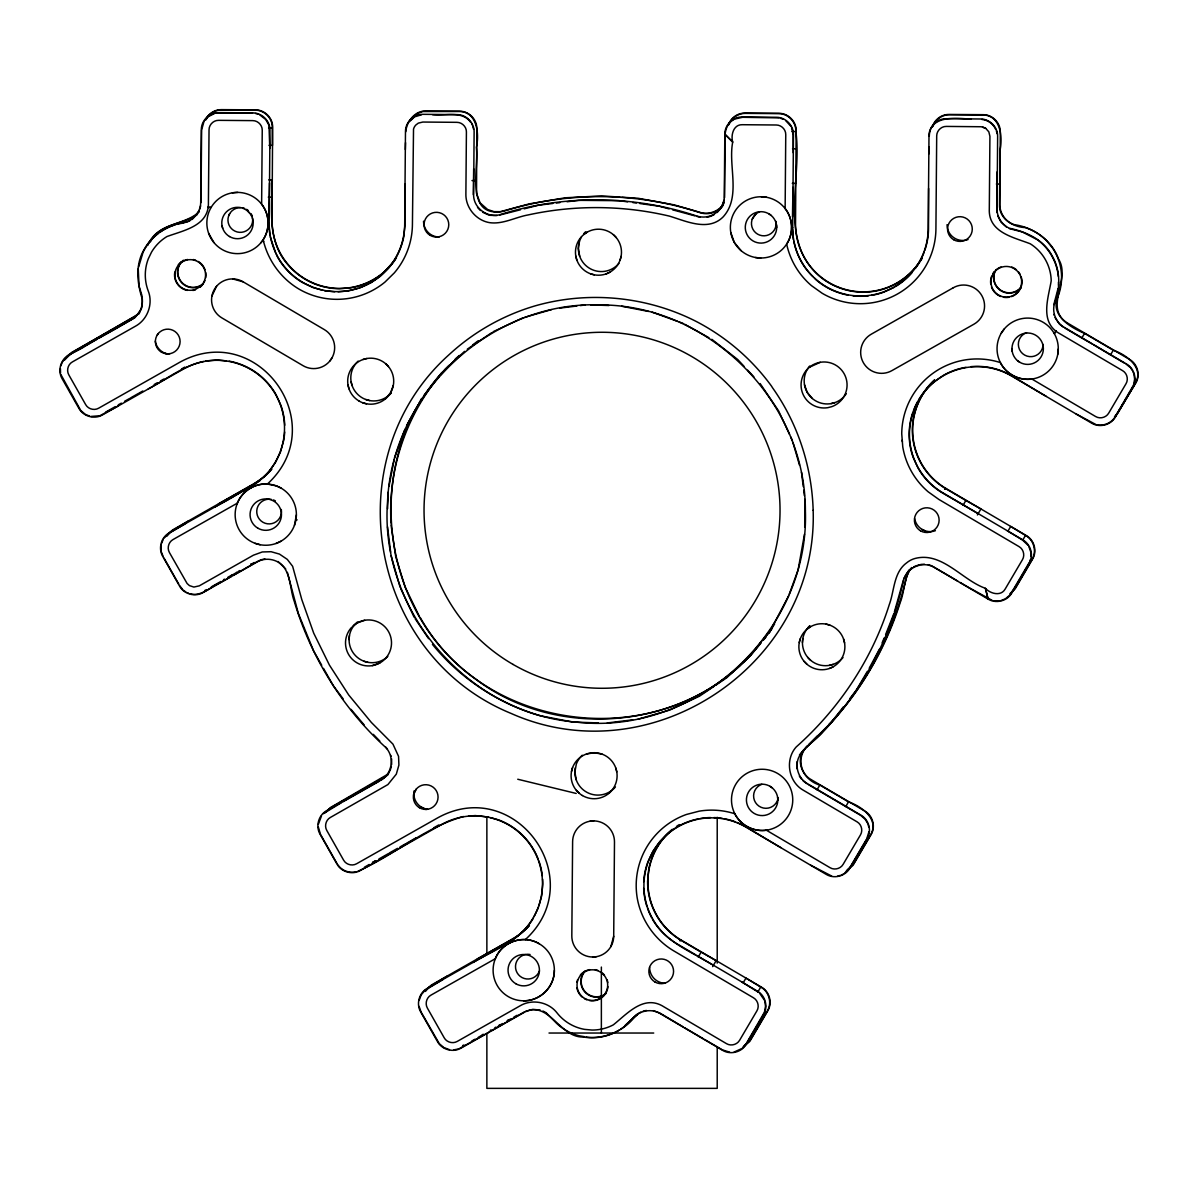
<?xml version="1.0" encoding="UTF-8"?>
<svg xmlns="http://www.w3.org/2000/svg" width="1198" height="1198" viewBox="0 0 1198 1198"><rect width="100%" height="100%" fill="white"/><g stroke="black" fill="none" stroke-linecap="round" stroke-linejoin="round"><path stroke-width="1.5" d="M268.771 179.88L272.246 179.895C271.946 208.317 267.004 240.738 287.355 264.054A68.061 68.061 0 0 0 339.334 288.718L351.149 287.76A68.061 68.061 0 0 0 383.18 273.084L394.561 260.61M269.011 145.332L272.47 145.347L272.335 128.066C272.844 118.662 264.608 110.036 255.174 110.156L221.66 109.931C215.146 109.902 208.707 113.795 206.026 119.785M391.042 523.167C387.897 470.29 405.598 417.099 439.187 376.217M410.824 119.815L417.189 113.54L422.834 111.534L459.343 111.504C477.343 111.579 479.38 134.251 476.385 147.354C479.14 169.367 464.465 218.276 503.445 211.297C567.043 191.306 636.438 191.77 699.767 212.6C707.973 215.43 717.707 212.51 722.978 205.592M728.878 124.652C731.319 117.988 738.088 113.316 745.186 113.391L778.685 113.615C788.149 113.481 796.326 122.136 795.846 131.54C802.525 178.592 777.727 239.705 819.192 275.959A68.061 68.061 0 0 0 896.928 283.282C907.171 277.202 915.766 268.681 922.011 258.543M933.047 126C935.488 119.336 942.257 114.679 949.355 114.738L982.854 114.963C1000.854 115.053 1002.891 137.71 999.896 150.813L999.536 204.873C999.072 218.53 1012.714 227.096 1025.144 227.56A52.353 52.353 0 0 1 1046.977 241.172L1052.443 247.881A52.353 52.353 0 0 1 1057.789 296.984C1050.077 315.448 1070.578 327.593 1084.594 333.403L1113.271 350.22C1126.03 354.488 1144.494 367.666 1135.36 383.195L1118.408 412.097L1114.529 416.664M200.994 202.567L201.608 130.043L203.989 121.432M260.775 242.894C270.164 232.262 270.493 215.236 261.628 204.184L262.242 130.253C262.377 125.146 257.87 120.579 252.763 120.624L218.665 120.339C213.558 120.189 208.976 124.712 209.036 129.818L208.422 202.372C209.156 226.003 183.773 230.286 166.896 236.575A44.94 44.94 0 0 0 151.502 252.179L148.297 258.828A44.94 44.94 0 0 0 148.238 290.979C153.314 303.783 147.639 319.492 135.584 326.126L72.449 361.886C67.942 364.312 66.264 370.511 68.84 374.914L85.642 404.58C88.083 409.072 94.268 410.794 98.67 408.189L179.565 362.38C257.285 319.057 332.969 423.927 267.394 484.037C254.35 483.183 241.517 491.629 237.069 503.909M268.951 216.194L269.49 182.965M473.674 168.768L473.315 194.645M610.815 946.69L613.705 936.237L614.484 842.014A20.935 20.935 0 0 0 593.729 820.9L590.09 821.184M263.156 239.72C267.753 260.041 280.751 278.176 298.661 288.898A75.474 75.474 0 0 0 384.977 282.069L394.352 272.844A75.474 75.474 0 0 0 412.426 224.475L413.52 129.144A9.569 9.569 0 0 1 415.811 125.041L418.327 123.124L422.834 122.046L456.932 122.331C462.039 122.301 466.561 126.853 466.411 131.96L465.887 194.181C465.603 207.883 476.31 220.612 489.862 222.693C503.1 224.445 515.469 217.152 528.213 214.921C574.666 204.783 623.08 205.187 669.353 216.104C685.87 221.016 708.138 231.873 723.083 216.958C741.412 196.966 727.965 166.163 732.697 142.128C730.72 135.254 733.341 124.487 742.176 124.712L776.274 124.996C781.366 124.966 785.903 129.519 785.753 134.64L785.139 208.557C793.061 218.56 793.765 233.46 786.652 244.093A75.474 75.474 0 0 0 811.45 285.633L822.172 293.27A75.474 75.474 0 0 0 935.923 228.848L936.701 135.898C936.671 130.807 941.224 126.269 946.345 126.419L981.267 126.748L985.729 128.366L988.829 131.825L989.922 136.347L989.308 208.901C988.185 232.502 1013.478 237.219 1030.265 243.793A44.94 44.94 0 0 1 1051.215 280.796C1048.22 298.557 1039.25 322.681 1060.065 333.853L1122.601 370.661C1127.048 373.177 1128.681 379.392 1126 383.749L1108.704 413.13C1106.173 417.578 1099.974 419.21 1095.616 416.53L1031.897 379.032C1019.288 380.889 1006.02 374.046 1000.375 362.59A75.474 75.474 0 0 0 901.735 433.796L902.768 446.899A75.474 75.474 0 0 0 928.21 491.839L938.933 499.476L1019.049 546.617C1023.496 549.133 1025.114 555.348 1022.433 559.706L1005.137 589.102C1000.779 596.754 990.162 593.594 985.325 588.278C962.054 580.042 941.957 551.409 915.062 558.463A22.208 22.208 0 0 0 906.676 562.835C893.543 572.33 894.427 590.779 889.305 604.541C872.069 659.499 839.154 708.737 796.221 746.953C784.675 759.712 788.389 781.95 803.439 790.291L857.064 821.843C861.497 824.359 863.129 830.573 860.449 834.931L843.152 864.312C840.637 868.76 834.422 870.377 830.064 867.711L766.361 830.214C753.737 832.071 740.469 825.227 734.823 813.771A75.474 75.474 0 0 0 699.183 811.166L686.454 814.46A75.474 75.474 0 0 0 637.231 898.081C641.035 919.794 654.467 939.322 673.381 950.658L753.497 997.799C757.915 1000.33 759.577 1006.53 756.896 1010.887L739.6 1040.283C737.07 1044.716 730.87 1046.333 726.512 1043.668L663.977 1006.859C644.045 994.026 627.378 1013.658 613.286 1024.874A44.94 44.94 0 0 1 591.977 1030.055L584.639 1029.381A44.94 44.94 0 0 1 557.025 1012.894C548.639 1002.007 532.271 998.728 520.381 1005.661L457.232 1041.421C452.844 1043.997 446.644 1042.32 444.203 1037.812L427.401 1008.132C424.841 1003.729 426.488 997.545 431.01 995.104L495.343 958.685C501.648 941.718 523.93 934.17 539.265 943.784M792.477 217.018L792.986 187.337M997.185 171.778L996.961 212.51M405.358 149.555L405.523 142.652M928.869 153.928L929.034 147.025M724.565 197.685L724.955 152.88C725.284 141.888 721.915 126.045 733.88 119.53M387.583 508.806L388.152 492.183M804.487 534.128L798.108 569.859L789.257 594.193M804.727 527.285L804.831 499.311M138.234 268.801L139.058 286.037L141.993 295.681M349.067 639.552L349.442 635.554M582.228 755.234A23.002 23.002 0 0 0 576.328 764.069L574.89 771.931L576.223 779.808M802.45 642.547L802.825 638.549M60.424 368.64L60.529 373.177M161.176 544.835L161.131 550.84M294.453 525.338L296.385 514.87A30.624 30.624 0 0 0 250.682 487.975L250.142 487.032A67.762 67.762 0 0 0 275.72 394.681A67.762 67.762 0 0 0 183.369 369.104L102.474 414.912C94.507 419.644 83.336 416.47 78.918 408.383L62.116 378.718C57.429 370.766 60.529 359.565 68.645 355.162L131.78 319.417C138.848 315.433 143.131 307.212 142.307 299.126C136.901 282.563 135.075 263.77 144.853 248.271C153.464 233.251 169.577 224.445 186.349 221.989C194.69 219.324 200.68 211.043 200.71 202.312L201.309 129.743C201.219 120.519 209.5 112.357 218.725 112.612L252.838 112.897C262.062 112.807 270.224 121.088 269.969 130.327L269.191 223.277A67.762 67.762 0 0 0 336.383 291.608A67.762 67.762 0 0 0 404.699 224.415L405.478 131.451C405.388 122.226 413.654 114.065 422.894 114.319L456.992 114.604C466.232 114.514 474.393 122.795 474.123 132.035L473.614 194.241C473.03 207.973 488.005 218.905 500.899 214.367C564.288 194.51 633.637 195.094 696.667 216.014C701.219 217.437 706.296 217.497 710.743 215.7C718.695 212.87 724.251 204.753 724.296 196.337L724.82 134.131C724.73 124.892 732.996 116.73 742.236 117L776.334 117.284C785.589 117.164 793.69 125.476 793.465 134.7L792.687 227.65A67.762 67.762 0 0 0 859.879 295.981A67.762 67.762 0 0 0 928.21 228.788L928.989 135.838C928.869 126.599 937.18 118.437 946.405 118.707L980.503 118.991C989.713 118.916 997.904 127.153 997.635 136.407L997.035 208.961C996.931 217.078 1001.947 224.88 1009.33 228.219C1026.387 231.813 1043.563 239.63 1052.114 255.848C1060.814 270.823 1060.38 289.182 1054.12 304.921C1052.248 313.487 1056.426 322.816 1063.989 327.204L1126.524 364.012C1134.551 368.55 1137.471 379.781 1132.649 387.658L1115.353 417.054C1110.831 425.14 1099.554 427.956 1091.692 423.179L1011.576 376.022A67.762 67.762 0 0 0 918.821 400.057A67.762 67.762 0 0 0 942.841 492.812L1022.957 539.969C1030.999 544.506 1033.904 555.752 1029.082 563.629L1011.786 593.01C1007.263 601.067 996.002 603.957 988.14 599.135L934.515 567.582C922.924 560.245 905.943 567.672 903.442 581.15C890.833 637.336 862.785 689.644 823.296 731.514C815.658 740.723 803.693 746.758 798.512 757.885C794.708 767.154 798.662 778.655 807.362 783.642L860.973 815.194C869.014 819.731 871.934 830.978 867.097 838.84L849.801 868.236C845.279 876.292 834.018 879.182 826.156 874.36L746.04 827.204A67.762 67.762 0 0 0 653.269 851.239A67.762 67.762 0 0 0 677.304 943.994L757.421 991.15C765.492 995.688 768.322 1006.934 763.545 1014.811L746.249 1044.192C741.727 1052.248 730.466 1055.139 722.589 1050.317L660.053 1013.508C652.041 1008.716 641.05 1010.124 634.551 1016.847C622.661 1032.152 602.489 1040.403 583.306 1036.989C559.541 1037.977 549.028 999.476 524.185 1012.385L461.035 1048.13C453.099 1052.847 441.897 1049.718 437.495 1041.616L420.693 1011.936C415.991 1003.999 419.09 992.798 427.207 988.395L508.102 942.586A67.762 67.762 0 0 0 533.679 850.236A67.762 67.762 0 0 0 441.328 824.658L360.433 870.467C352.482 875.169 341.28 872.069 336.893 863.938L320.091 834.272C315.388 826.32 318.488 815.119 326.605 810.732L380.739 780.063C392.869 773.698 394.981 755.279 384.528 746.369C342.179 707.359 310.896 656.923 294.394 601.785C290.23 590.554 290.979 577.181 283.941 567.133C277.816 559.196 265.866 556.875 257.211 561.922L203.076 592.576C195.139 597.248 183.923 594.193 179.535 586.047L162.733 556.381C158.031 548.429 161.131 537.228 169.247 532.84L250.142 487.032L251.595 487.466M318.398 824.194L321.468 815.928M405.778 131.75C406.616 121.717 414.643 110.86 425.545 110.98L459.643 111.204C468.867 111.1 477.044 119.366 476.804 128.605L476.534 193.402L480.099 202.851L487.616 209.5L493.965 211.627L500.36 211.672L529.306 203.87L565.276 197.79L601.71 195.918L620.055 197.101M509.554 943.021L508.102 942.586L508.641 943.53A30.624 30.624 0 0 1 554.36 970.44C554.494 986.808 539.849 1001.229 523.466 1000.809M607.925 986.628L607.79 987.976A15.709 15.709 0 0 1 589.491 1000.57M796.85 761.988L796.745 768.577M929.274 136.138C929.828 114.664 956.798 118.123 970.904 119.201M868.939 831.771L866.693 838.944L849.696 867.831L844.515 873.282M1030.924 556.546L1030.834 552.113L1028.827 546.453M1057.774 354.264L1058.283 348.947A30.624 30.624 0 0 0 1012.58 322.052A30.624 30.624 0 0 0 1012.13 375.094L1011.576 376.022L1011.232 374.54M724.221 200.321L721.525 207.479L717.183 212.525M142.263 305.924L142.263 296.984M391.641 764.519L391.611 758.858M1058.014 288.658L1053.821 304.606M200.65 205.846L199.841 209.051M389.006 486.298L394.127 459.837M138.579 267.109L143.071 252.239A52.353 52.353 0 0 1 158.211 233.55M932.344 127.063C934.245 119.725 941.493 114.319 949.056 114.454L983.154 114.679C992.378 114.559 1000.57 122.825 1000.315 132.065L999.836 204.618C999.731 213.499 1005.796 221.974 1014.287 224.655C1033.859 227.425 1051.874 240.334 1058.628 259.247C1071.267 279.389 1043.488 307.467 1066.999 322.741L1129.594 359.445C1137.666 363.952 1140.571 375.214 1135.764 383.075L1115.667 416.11M903.457 579.802L894.412 611.804M60.978 365.719C63.794 354.623 76.942 351.942 85.103 346.192L93.714 341.16M211.911 296.041L216.568 286.262M161.58 543.383L163.272 539.22M393.318 385.382L390.533 392.854L385.337 398.934M413.55 794.813L416.29 789.033M620.025 260.266L621.103 256.387M419.135 1000.39L421.247 994.774L425.14 990.207L442.975 979.5M571.476 771.527L572.554 767.663M538.875 905.973L541.646 895.999L542.769 884.184A68.061 68.061 0 0 0 542.619 879.107M799.261 642.547L800.324 638.684M1029.966 561.008L1030.4 559.466M893.918 613.511L885.592 634.67M141.993 306.793L141.109 309.518M390.368 769.685L391.357 766.51M904.056 578.065L908.413 570.832M394.471 458.07L404.894 429.423M788.658 595.825L770.958 629.474L762.033 640.915M495.044 959.463L495.343 958.685M409.551 121.552L414.538 116.865L421.576 114.753M728.324 125.086C730.525 118.063 737.519 112.986 744.886 113.091L778.985 113.316C788.209 113.211 796.4 121.477 796.146 130.717L795.532 223.667A67.762 67.762 0 0 0 921.741 258.394M879.362 649.256L869.239 668.214M882.117 642.817L884.199 637.935M199.182 210.923L192.099 219.489M228.713 215.7L229.642 213.738M752.224 219.159L755.938 213.933M534.098 916.62L538.471 907.44M1029.381 562.266L1010.738 593.923M140.9 309.908L134.895 317.695L113.81 329.899M388.856 772.665L390.204 770.089M64.647 360.089L67.597 355.701L71.7 352.452L134.79 316.586L139.881 312.423M406.601 425.589L418.162 404.684M419.03 403.127L421.621 398.44M698.269 956.992L701.115 952.125L716.149 960.631L712.63 966.621M963.027 505.316L965.873 500.479L980.907 508.985L977.388 514.975M817.021 789.856L819.836 785.049L848.513 801.866C861.257 806.149 879.766 819.297 870.602 834.826L853.65 863.743L847.285 870.018M1092.456 344.14L1081.779 338.001L1084.594 333.403M845.743 806.583L848.513 801.866M1110.501 354.937L1113.271 350.22M743.314 982.6L745.95 978.107L760.73 987.062C769.071 991.45 772.276 1002.921 767.349 1010.977L750.397 1039.879L744.033 1046.168M1008.072 530.954L1010.708 526.461L1025.473 535.416C1033.829 539.804 1037.034 551.275 1032.107 559.331L1015.155 588.233L1009.989 593.699M757.885 991.914L760.73 987.062M1022.643 540.268L1025.473 535.416M746.594 826.276A30.624 30.624 0 0 0 792.747 800.129A30.624 30.624 0 0 0 747.028 773.234A30.624 30.624 0 0 0 746.594 826.276L746.04 827.204L745.695 825.721M867.367 671.374L856.196 690.362L850.011 698.329M205.712 119.381C208.542 113.496 214.831 109.572 221.375 109.632L255.474 109.857C264.683 109.782 272.904 117.988 272.635 127.243L272.021 220.207A67.762 67.762 0 0 0 396.463 257.795M1055.947 330.873L1054.315 333.613L1056.187 331.112M909.297 570.008L906.691 576.538C894.052 631.361 867.906 683.414 829.016 724.296M770.823 630.163L774.657 623.829M804.277 749.349C794.079 762.737 805.041 781.081 819.836 785.049M769.191 632.978L772.081 628.321M724.266 202.732C719.624 211.267 708.632 215.355 699.497 212.196L673.995 204.828L638.115 198.269L621.882 197.221M199.362 211.672C184.088 226.048 157.492 221.929 147.728 245.41M799.44 754.995L803.648 749.903M65.74 358.831L72.105 352.556L139.357 313.562M166.657 536.33L170.55 531.762L188.371 521.025M425.425 991.435L429.303 986.867L447.139 976.13M204.888 120.174L207.883 116.865L214.487 113.555M157.088 335.23L158.331 333.478M164.111 538.037L169.652 532.945L185.016 523.945M329.645 361.242L331.756 358.277A20.935 20.935 0 0 0 324.329 329.6L243.119 281.815L232.682 278.909M269.505 470.859L275.405 462.578L280.512 451.871L283.671 440.445A68.061 68.061 0 0 0 284.69 432.014M533.365 918.147C520.261 940.774 494.43 949.819 473.045 962.488M1001.273 333.164L1004.373 328.821M386.699 775.675L388.691 773.01M843.392 706.85L831.412 722.244L806.299 747.267M423.733 395.744L441.852 372.548M166.777 535.386L172.617 529.935L253.437 483.992A67.762 67.762 0 0 0 271.557 468.987M324.613 813.008L330.468 807.557L388.496 773.818M425.53 990.491L431.385 985.041L512.19 939.097A67.762 67.762 0 0 0 529.216 925.365M150.334 241.921C160.038 223.113 182.515 225.014 197.445 214.427M763.201 639.732L769.865 631.75M449.01 365.33C361.482 451.541 375.333 608.225 475.426 678.922C561.068 744.243 695.229 728.204 761.254 642.577M763.68 639.792L765.956 637.156M637.411 1014.631L624.952 1025.578M804.532 748.99L807.407 745.905M637.291 1014.302L626.344 1024.35M911.768 567.508C903.756 577.271 904.73 591.333 900.177 602.639C882.851 657.537 850.82 707.494 807.886 745.875C797.314 754.62 799.111 773.069 811.166 779.628L864.836 811.091C872.893 815.598 875.828 826.86 871.006 834.721L852.991 865.345L846.387 870.946M525.353 939.591C590.928 879.482 515.26 774.612 437.525 817.949L356.63 863.743C352.227 866.334 346.042 864.642 343.601 860.149L326.799 830.469C324.224 826.066 325.901 819.866 330.408 817.44L387.897 784.57L396.313 774.148L398.904 765.073L398.56 756.357L392.959 744.138L371.35 722.439L348.708 694.975L329.42 665.085L313.711 633.158L301.806 599.629L292.626 566.295L287.28 559.376L279.463 554.09L271.077 551.709L262.287 551.964L253.407 555.198L199.272 585.852L193.866 587.065L189.449 585.612L187.098 583.501L169.442 552.577C166.851 548.175 168.559 541.99 173.051 539.549L237.384 503.13M440.46 374.914L459.148 355.746M808.95 744.362L817.725 735.587M388.481 395.669L391.327 392.839A23.002 23.002 0 0 1 357.903 394.576A23.002 23.002 0 0 1 358.127 361.107M387.793 656.384L386.744 657.417A23.002 23.002 0 0 1 354.353 654.378A23.002 23.002 0 0 1 357.408 621.987M326.245 811.495L330.873 807.662L385.846 776.379M809.728 626.015L807.931 627.797A23.002 23.002 0 0 1 809.773 625.865M263.56 477.118L268.517 472.252M323.385 813.667L341.46 802.66M809.429 367.232L806.568 370.047A23.002 23.002 0 0 0 827.878 407.664L831.756 406.661A23.002 23.002 0 0 0 844.081 373.641A23.002 23.002 0 0 0 809.429 367.232L820.271 362.29M608.749 793.465L611.594 790.65M1009.929 595.062L1005.302 598.88L1001.109 600.498M268.082 224.326L269.191 223.277L268.097 223.277A30.624 30.624 0 0 1 221.944 249.409A30.624 30.624 0 0 1 222.394 196.367A30.624 30.624 0 0 1 268.097 223.277M791.579 228.698L792.687 227.65L791.608 227.65A30.624 30.624 0 0 1 745.456 253.781A30.624 30.624 0 0 1 745.89 200.74A30.624 30.624 0 0 1 791.608 227.65M386.4 776.005L381.249 780.123M444.518 370.047L464.539 351.373M740.304 665.115L726.707 677.798L715.386 685.451M743.03 662.569L750.742 655.381L760.91 642.353C675.268 754.441 489.233 739.855 420.169 617.419M908.728 570.518L911.199 568.361M636.872 1014.377L633.083 1018.015A52.353 52.353 0 0 1 620.654 1029.172M1010.393 593.968L1015.26 588.637L1032.511 559.226C1037.333 551.35 1034.398 540.103 1026.342 535.581L946.15 488.574L944.683 488.994L946.15 488.574A67.762 67.762 0 0 1 934.65 380.14M455.285 358.951L459.403 355.477M472.626 344.949L478.167 340.786M387.014 775.51L387.987 774.792M251.61 563.659L250.831 564.153M257.42 561.458L247.402 567.193M343.077 801.747L379.706 780.991M370.482 283.072L380.26 276.349L388.706 268.023A68.061 68.061 0 0 0 395.595 258.364M583.845 234.464L587.14 232.187A23.002 23.002 0 0 1 621.477 252.404A23.002 23.002 0 0 1 586.81 272.036A23.002 23.002 0 0 1 587.14 232.187M260.056 480.563L230.241 498.638M807.242 628.995L810.552 626.719A23.002 23.002 0 0 1 844.89 646.92A23.002 23.002 0 0 1 810.207 666.567A23.002 23.002 0 0 1 810.552 626.719M467.28 349.172L491.629 332.745M713.963 686.409L699.482 696.188L669.697 710.085L638.115 719.159M714.263 214.592L710.803 216.254M913.7 566.789L919.121 564.797M637.995 1013.673L640.9 1012.07M247.327 567.238L241.652 570.533M505.286 1022.793L491.749 1030.565M743.134 1047.082L749.738 1041.481L767.753 1010.872C772.575 1002.996 769.64 991.749 761.584 987.227L681.392 940.22L679.925 940.64L681.392 940.22A67.762 67.762 0 0 1 672.437 829.57M148.267 388.931C166.372 379.287 183.129 365.824 203.525 361.452M507.338 1020.591L508.461 1019.932M238.417 571.326L239.735 570.577M241.008 570.907L233.79 575.01M498.488 1025.683L499.521 1025.099M94.552 340.681L96.993 339.289M105.634 412.127L115.337 406.616M124.517 401.345L129.878 398.335M130.837 397.751L138.743 393.258M139.582 392.824L142.817 390.997M154.123 384.558L157.357 382.716M160.592 380.874L163.827 379.047M181.602 368.939L184.836 367.097M211.327 586.9L220.866 581.479M232.008 575.145L235.182 573.333M251.101 564.288L254.276 562.491M236.036 572.674L237.234 572M364.402 867.232L369.239 864.477M372.473 862.635L375.708 860.793M378.942 858.966L388.646 853.455M389.59 852.856L397.496 848.364M399.952 847.016L405.403 843.871M406.421 843.347L416.11 837.821M433.901 827.713L438.738 824.958M471.787 1041.047L475.022 1039.205M478.257 1037.363L483.108 1034.608M494.804 1027.779L495.987 1027.105M499.281 1025.413L502.516 1023.571M507.368 1020.816L510.603 1018.974M513.837 1017.132L517.072 1015.29M102.01 336.443L99.494 337.866M295.801 520.471L297.044 519.767L295.876 520.187M379.841 662.958L372.323 665.639M902.229 440.085L902.364 441.762M506.14 1022.253L524.26 1011.996M103.043 335.874L113.211 330.214M230.001 576.088L232.277 574.8M231.274 576.433L220.147 582.632M490.192 1030.385L491.045 1029.906M489.233 1031.987L479.02 1037.693M227.919 577.256L229.342 576.463M118.317 404.804L121.357 403.142M218.41 503.954L253.587 484.247L263.35 477.508A68.061 68.061 0 0 0 271.781 469.182M372.533 862.41L375.573 860.748M477.163 959.059L512.34 939.352A68.061 68.061 0 0 0 529.426 925.56M118.198 405.957L99.838 415.751L90.928 416.455M215.086 506.919L228.728 499.461M224.505 579.143L223.532 579.682M482.36 1034.743L483.273 1034.248M478.032 1038.217L459.673 1048.4M204.888 590.449L206.55 589.611M189.673 221.001L182.965 223.127A52.353 52.353 0 0 0 176.615 224.415M493.112 331.741L522.882 317.844M525.623 1011.277L532.84 1009.345L540.268 1010.094M462.683 1045.569L463.94 1045M359.685 287.999L368.939 283.776M735.198 118.931L742.535 117.299L779.029 117.868M606.173 273.893L609.812 272.231M276.004 543.488L280.856 541.271M893.993 287.445L883.196 292.372A68.061 68.061 0 0 1 871.71 295.337M357.813 871.305L361.002 869.793C395.924 853.77 426.174 826.89 463.461 816.497M829.57 668.424L833.224 666.747M841.924 874.735L843.332 874.091M219.474 582.977L219.249 583.082C210.114 587.125 201.039 597.008 190.078 593.729M258.244 561.023L260.7 560.005M499.731 215.041L520.531 209.755M524.664 317.335L551.484 309.623M831.023 403.621L834.901 402.603M829.301 665.384L833.179 664.366M358.037 288.418L348.199 290.964L338.061 291.773M363.009 359.505L366.887 358.502M364.701 620.264L357.169 622.93L351.014 628.007A23.002 23.002 0 0 0 363.024 665.279A23.002 23.002 0 0 0 390.937 637.83A23.002 23.002 0 0 0 353.874 625.206L353.23 625.82M586.421 754.036L594.298 752.718L602.145 754.171M356.255 871.71C349.531 873.582 341.789 870.691 337.926 864.881M837.672 876.097L840.592 875.349M458.415 1048.984L453.937 1049.852M734.104 1052.054L742.251 1048.355L746.144 1043.787L764.429 1012.19L765.522 1006.29L764.908 1001.827M710.384 216.404L707.209 217.212M524.155 208.841L538.621 205.187L552.832 203.465M643.131 1011.187L646.381 1010.453M261.703 559.631L264.923 558.927M497.11 215.52L489.982 215.296M1031.897 379.032L1032.736 378.897M766.361 830.214L767.184 830.079M920.708 564.438L924.437 564.228M559.676 308.126L576.867 306.014M580.266 305.595L585.373 304.966M607.296 722.948L632.649 719.833M556.381 203.046L559.93 202.612M567.028 201.758L578.724 200.336L619.096 200.68L627.572 201.848M216.029 113.151L252.538 113.196M232.412 192.818L237.728 192.384M167.63 353.874L169.787 353.709M205.502 360.942L217.317 360.014L226.467 360.883M999.656 600.872L993.651 600.827M425.604 809.429L427.746 809.264M468.523 816.108L475.292 815.568L488.784 817.171M593.729 820.9A20.935 20.935 0 0 0 572.614 841.67L571.82 935.893A20.935 20.935 0 0 0 592.591 957.007L596.23 956.723M549.013 1033.035L653.719 1033.035M268.592 128.051L272.335 128.066M792.103 131.51L795.846 131.54M792.522 148.792L795.996 148.807M471.982 180.569L476.16 180.599M996.362 184.028L999.671 184.058M792.282 183.339L795.757 183.354M268.307 197.146L271.871 197.161M793.81 200.62L795.382 200.635M578.963 243.553L578.349 248.405L579.697 256.282M432.508 114.709C444.638 116.386 462.248 110.051 470.724 122.406M207.898 207.449L211.088 207.479L207.988 207.104M590.734 304.876L608.973 305.52M572.659 722.035L598.371 722.918M729.672 1052.158L722.484 1049.912L704.634 1039.49M981.821 119.441C987.766 119.92 993.307 123.888 995.688 129.354M761.239 196.772L766.555 197.281M755.414 257.51L760.73 258.019M324.568 290.77L334.721 291.743M1097.218 424.871C1104.197 426.174 1111.654 422.774 1115.248 416.649L1133.533 385.052L1134.626 379.152L1134.012 374.689M267.394 484.037L276.483 485.924L281.305 488.23M632.829 202.567L636.333 203.061M639.837 203.54L659.11 206.191L669.158 208.901M584.31 1036.674L579.068 1035.761A52.353 52.353 0 0 1 556.546 1023.302L546.258 1012.834M586.062 1036.989L587.589 1037.258A52.353 52.353 0 0 0 619.186 1030.07M621.627 306.224L648.552 311.45M542.17 716.119L572.09 721.93M653.419 1010.633L659.993 1013.134L682.995 1026.791M517.746 779.239L576.208 793.45M696.937 216.419L700.171 217.227M672.587 209.83L694.84 215.835M365.794 399.503L369.658 400.566M165.309 353.335L167.945 354.069A15.709 15.709 0 0 1 155.291 341.235M364.072 661.266L367.936 662.329M780.572 118.288L783.357 119.336M255.533 113.481L258.439 114.289M590.434 273.758L594.298 274.836M1095.856 424.496L1076.118 413.969M322.936 290.32L313.127 287.61L302.42 282.503A68.061 68.061 0 0 1 277.726 257.375L276.319 254.305M362.65 402.738L366.513 403.816M992.288 600.453L969.032 587.649M89.476 416.05L85.313 414.358L80.745 410.465L60.873 374.54M826.066 624.113L829.929 625.191M255.054 543.308L260.191 544.731M831.667 876.052L810.582 865.151M490.401 817.62L498.533 819.866A68.061 68.061 0 0 1 538.276 859.295M449.505 1049.688L443.874 1047.576L439.307 1043.683L421.097 1012.055L419.09 1006.395M928.18 564.707L931.31 565.666M1009.36 228.623L1022.298 231.948L1037.633 239.855A52.353 52.353 0 0 1 1058.373 276.498M489.054 215.116L482.629 212.241M652.176 312.154L677.499 321.349M679.191 321.963L683.055 323.37M540.403 715.775C498.158 703.555 460.242 678.472 432.448 644.389M982.809 127.018L985.729 128.366M1081.779 338.001L1065.112 328.207M924.646 530.654L922.16 529.471M421.591 807.272L424.062 808.44M259.846 114.963L265.716 119.486L268.666 124.697M187.307 592.681L188.625 593.324M584.384 998.653L586.855 999.836M932.194 566.085L948.082 575.34M278.041 561.488L285.753 569.005M542.949 1011.022L545.884 1012.595M684.687 324.269L708.917 337.701M977.568 513.298L942.691 493.082A68.061 68.061 0 0 1 917.982 467.954L913.071 457.157A68.061 68.061 0 0 1 912.876 412.202M697.011 955.944L712.031 964.48M703.481 1038.831L684.387 1027.629M968.733 587.484L960.212 582.528M965.873 500.479L946.001 488.829A68.061 68.061 0 0 1 913.46 417.847C915.946 406.212 920.948 395.22 928.57 386.026A68.061 68.061 0 0 1 934.455 379.916M701.115 952.125L681.243 940.475A68.061 68.061 0 0 1 647.594 881.309L648.717 869.493A68.061 68.061 0 0 1 672.258 829.33M1093.475 344.739L1110.202 354.758M1111.804 355.686L1124.518 363.174M808.38 784.585L860.568 815.299L865.136 819.192L867.472 823.071M695.454 955.031C679.071 945.926 661.745 936.192 652.446 919.136M957.726 581.06L948.531 575.609M1046.348 396.433L1011.726 375.768A68.061 68.061 0 0 0 970.994 366.648M1007.338 530.819L1022.089 539.804M780.797 847.615L746.189 826.949A68.061 68.061 0 0 0 737.055 822.457M741.802 982.001L758.334 992.199M806.853 783.687L803.124 780.886M1063.614 327.339L1059.451 324.119L1055.049 317.545M1006.425 227.051L1000.944 221.989L997.709 215.745M785.903 120.848L790.935 126.329M1126.12 364.117L1129.684 367.007M1017.476 360.643L1019.693 362.23A15.709 15.709 0 0 0 1043.368 348.828A15.709 15.709 0 0 0 1019.932 335.036A15.709 15.709 0 0 0 1019.693 362.23M768.951 213.858L771.183 215.445M1022.553 540.073L1028.004 545.255M770.089 786.337L772.321 787.925M183.459 590.285L185.915 592.022M711.807 339.304L737.713 359.52L743.943 366.199M480.458 210.534L477.523 207.419M732.472 141.738L724.82 134.131L732.697 142.128M812.274 398.47L807.182 392.315L804.502 384.783M807.737 657.373L810.552 660.218M813.053 276.723C802.989 267.334 796.445 254.545 793.75 241.127M814.326 278.011L816.272 279.988A68.061 68.061 0 0 0 848.079 295.142M741.098 250.682L734.329 242.475L730.78 232.457M613.406 234.718L616.221 237.578M804.143 661.371L806.943 664.231M247.672 211.073L249.588 213.019M385.636 363.698L388.451 366.558M576.358 790.351L579.173 793.211M759.457 993.007L764.534 1000.375M182.47 589.266L179.64 585.642M364.222 724.985L350.999 709.336M373.312 734.359L379.811 741.053M747.672 370.197L753.901 376.876M801.432 779.029L799.365 776.094M385.696 747.043L387.418 749.064M343.152 698.883L333.478 685.99L323.52 668.424M1130.672 368.011L1132.38 370.496M213.858 242.505L208.617 233.251M760.131 383.54L778.52 410.779L789.497 434.305M415.107 618.692L428.599 638.669M262.871 240.094L263.665 241.502M321.708 665.219L313.577 650.843L298.347 613.451L287.37 572.359M164.051 558.118L178.727 584.025M336.997 863.533L320.495 834.377L318.368 827.159M419.18 615.997L405.164 587.2L395.714 556.621L391.027 524.949M790.725 436.926L792.417 440.55M400.896 588.937L414.074 617.15M1133.023 371.889L1133.637 373.237M791.534 127.647L793.166 135L793.286 152.79M471.593 123.664L472.192 124.981M275.615 252.763L270.254 236.74M163.138 556.486L161.475 552.203M390.788 755.369L391.102 756.267M1054.165 315.284L1053.97 314.415M792.911 442.317L799.47 465.124M391.102 555.782L400.162 587.379M352.137 385.666L351.119 381.788M996.347 130.777L997.095 133.697M985.325 588.278L988.14 599.135L985.55 588.652M843.557 639.043L844.575 642.937M868.086 824.419L868.85 827.324M575.789 256.013L576.792 259.891M472.836 126.404L473.599 129.324M615.787 768.023L616.79 771.916M348.019 384.992L349.022 388.886M269.026 126.075L269.775 148.417M221.989 225.613L222.678 228.264M801.477 472.132L803.259 486.628M803.708 490.252L804.382 495.687M387.523 526.806L390.653 552.158M1011.966 348.558L1012.175 351.299M792.522 229.342L793.331 239.48M776.469 224.79L776.693 227.53A15.709 15.709 0 0 1 753.018 240.933A15.709 15.709 0 0 1 753.243 213.723A15.709 15.709 0 0 1 776.693 227.53M777.607 797.284L777.831 800.009A15.709 15.709 0 0 1 754.156 813.412A15.709 15.709 0 0 1 754.381 786.217A15.709 15.709 0 0 1 777.831 800.009M268.891 223.277L269.82 235.108M1058.478 281.994L1058.523 285.289M928.585 188.475L928.51 228.788A68.061 68.061 0 0 1 924.781 250.442M405.074 184.103L404.999 224.415L403.861 236.231A68.061 68.061 0 0 1 396.433 256.896M717.213 817.291L717.213 963.117M717.213 1047.232L717.213 1088.368L486.867 1088.368L486.867 1034.144M601.366 967.071L601.366 1033.035M486.867 817.291L486.867 953.758M281.305 509.494A12.369 12.369 0 0 1 269.745 523.9A12.369 12.369 0 0 1 256.761 510.752A12.369 12.369 0 0 1 271.332 499.386M273.414 499.955A12.369 12.369 0 0 1 275.36 500.884M426.713 809.174A15.709 15.709 0 0 1 414.089 790.89M842.973 657.597A23.002 23.002 0 0 1 811.061 660.652A23.002 23.002 0 0 1 807.093 628.83M665.249 983.273A15.709 15.709 0 0 1 649.645 967.46M615.428 786.981A23.002 23.002 0 0 1 575.265 767.933M1021.19 287.61A15.709 15.709 0 0 1 1019.243 289.542L1016.982 291.084A15.709 15.709 0 0 1 994.505 271.976M1043.084 344.38A12.369 12.369 0 0 1 1032.062 356.6A12.369 12.369 0 0 1 1018.659 347.076A12.369 12.369 0 0 1 1026.566 332.655M968.029 239.57A15.709 15.709 0 0 1 947.049 224.67M935.383 530.714A15.709 15.709 0 0 1 914.628 518.554M846.327 393.708A23.002 23.002 0 0 1 813.322 399.308A23.002 23.002 0 0 1 809.653 366.034M618.887 263.47A23.002 23.002 0 0 1 578.739 244.422L579.802 240.558A23.002 23.002 0 0 1 581.509 236.934M583.83 233.655A23.002 23.002 0 0 1 585.687 231.723M776.019 221.39A12.369 12.369 0 0 1 766.6 235.512A12.369 12.369 0 0 1 751.955 226.931A12.369 12.369 0 0 1 759.667 211.806M439.142 237.024A15.709 15.709 0 0 1 423.538 221.211M539.459 970.964A12.369 12.369 0 0 1 524.245 978.481A12.369 12.369 0 0 1 515.844 963.731A12.369 12.369 0 0 1 530.085 954.492M778.131 798.168A12.369 12.369 0 0 1 765.881 808.306A12.369 12.369 0 0 1 753.767 798.018A12.369 12.369 0 0 1 761.808 784.301M252.508 217.931A12.369 12.369 0 0 1 241.667 232.292A12.369 12.369 0 0 1 227.964 220.642A12.369 12.369 0 0 1 240.394 207.628M242.535 207.838A12.369 12.369 0 0 1 244.617 208.407M246.563 209.336A12.369 12.369 0 0 1 248.315 210.578M203.166 284.136A15.709 15.709 0 0 1 181.183 261.868M604.271 995.134A15.709 15.709 0 0 1 584.549 971.308M1020.906 287.37A15.334 15.334 0 0 1 995.987 269.685M202.926 283.851A15.334 15.334 0 0 1 181.332 281.829A15.334 15.334 0 0 1 183.369 260.221M606.293 993.292A15.334 15.334 0 0 1 584.834 971.548M676.466 826.485A67.762 67.762 0 0 1 679.281 824.598M924.212 252.029A68.061 68.061 0 0 1 919.944 261.269M919.106 262.736A68.061 68.061 0 0 1 915.377 268.412M912.217 272.41A68.061 68.061 0 0 1 895.445 286.592M868.355 295.816A68.061 68.061 0 0 1 853.111 295.876M913.46 410.615A68.061 68.061 0 0 1 917.713 401.375M918.552 399.907A68.061 68.061 0 0 1 933.901 381.922L943.68 375.199A68.061 68.061 0 0 1 965.962 367.307M582.153 997.065A15.709 15.709 0 0 1 576.867 987.721M576.912 982.255A15.709 15.709 0 0 1 577.646 979.62M580.401 974.917A15.709 15.709 0 0 1 589.76 969.631M595.211 969.676A15.709 15.709 0 0 1 597.847 970.41M602.549 973.165A15.709 15.709 0 0 1 604.466 975.127M607.161 979.874A15.709 15.709 0 0 1 607.835 982.525M538.86 860.883A68.061 68.061 0 0 1 542.32 875.723M651.637 917.653A68.061 68.061 0 0 1 647.519 908.339M646.98 906.736A68.061 68.061 0 0 1 643.67 888.422M643.73 881.653A68.061 68.061 0 0 1 644.749 873.222M645.078 871.56A68.061 68.061 0 0 1 647.908 861.796L653.015 851.089L659.903 841.415L668.364 833.104A68.061 68.061 0 0 1 698.748 818.788M700.411 818.489A68.061 68.061 0 0 1 710.549 817.56M713.933 817.575A68.061 68.061 0 0 1 722.379 818.399M724.041 818.683A68.061 68.061 0 0 1 735.482 821.843M229.132 361.137A68.061 68.061 0 0 1 275.974 394.531L280.901 405.328A68.061 68.061 0 0 1 284.75 425.245M159.604 232.517A52.353 52.353 0 0 1 175.058 224.865M205.712 272.38A15.709 15.709 0 0 1 205.667 277.831M204.933 280.467A15.709 15.709 0 0 1 203.765 282.938M202.177 285.169A15.709 15.709 0 0 1 200.216 287.086M195.469 289.781A15.709 15.709 0 0 1 192.818 290.47M187.367 290.425A15.709 15.709 0 0 1 174.788 272.126M178.277 264.773A15.709 15.709 0 0 1 187.622 259.487M193.088 259.532A15.709 15.709 0 0 1 195.723 260.266M198.194 261.434A15.709 15.709 0 0 1 205.023 269.73M1021.1 276.543A15.709 15.709 0 0 1 1011.546 296.595M1008.896 297.284A15.709 15.709 0 0 1 1003.43 297.239M1000.794 296.505A15.709 15.709 0 0 1 991.495 287.041M990.806 284.39A15.709 15.709 0 0 1 991.585 276.304M992.753 273.833A15.709 15.709 0 0 1 994.34 271.602M996.302 269.685A15.709 15.709 0 0 1 1001.049 266.989M1011.786 267.079A15.709 15.709 0 0 1 1016.488 269.849M1018.405 271.796A15.709 15.709 0 0 1 1019.962 274.057M613.705 936.237A20.935 20.935 0 0 1 592.591 957.007M554.36 970.44A30.624 30.624 0 0 1 508.192 996.571A30.624 30.624 0 0 1 508.641 943.53M243.119 281.815A20.935 20.935 0 0 0 214.457 289.227A20.935 20.935 0 0 0 221.885 317.904L303.094 365.704A20.935 20.935 0 0 0 331.756 358.277M296.385 514.87A30.624 30.624 0 0 1 250.232 541.017A30.624 30.624 0 0 1 250.682 487.975M1058.283 348.947A30.624 30.624 0 0 1 1012.13 375.094M805.37 510.378C809.818 631.631 696.382 736.261 575.879 722.08C467.34 713.364 379.152 610.111 387.553 501.543C392.09 392.749 491.899 300.668 600.707 304.891C709.59 305.265 805.43 401.48 805.37 510.378M813.157 510.243C818.204 664.186 651.637 776.154 510.977 713.379C368.445 655.006 334.392 457.217 449.22 354.548A216.898 216.898 0 0 1 535.236 305.834C588.652 290.575 647.175 296.325 696.622 321.663A216.898 216.898 0 0 1 771.527 386.145L772.515 387.748C797.853 423.478 811.825 466.501 813.157 510.243M199.991 286.801L195.349 289.437A15.334 15.334 0 0 1 174.923 273.953A15.334 15.334 0 0 1 197.221 261.329A15.334 15.334 0 0 1 199.991 286.801M602.115 996.946L597.473 999.581A15.334 15.334 0 0 1 577.047 984.097A15.334 15.334 0 0 1 599.344 971.473A15.334 15.334 0 0 1 602.115 996.946M953.294 287.745L871.29 334.182A20.935 20.935 0 0 0 863.384 362.724A20.935 20.935 0 0 0 891.926 370.616L973.929 324.194A20.935 20.935 0 0 0 981.836 295.651A20.935 20.935 0 0 0 953.294 287.745M251.954 215.85L251.056 213.888A12.369 12.369 0 0 1 251.954 215.85M513.044 664.426A177.993 177.993 0 0 0 780.033 510.273A177.993 177.993 0 0 0 513.044 356.12A177.993 177.993 0 0 0 513.044 664.426M430.142 235.332A12.369 12.369 0 0 0 448.771 224.775A12.369 12.369 0 0 0 430.322 213.918A12.369 12.369 0 0 0 430.142 235.332M229.507 236.545A15.709 15.709 0 0 0 253.182 223.142A15.709 15.709 0 0 0 229.746 209.351A15.709 15.709 0 0 0 229.507 236.545M582.438 795.547A23.002 23.002 0 0 0 617.105 775.915A23.002 23.002 0 0 0 582.767 755.698A23.002 23.002 0 0 0 582.438 795.547M654.947 981.986A12.369 12.369 0 0 0 673.576 971.428A12.369 12.369 0 0 0 655.126 960.571A12.369 12.369 0 0 0 654.947 981.986M515.769 983.708A15.709 15.709 0 0 0 539.429 970.305A15.709 15.709 0 0 0 515.994 956.513A15.709 15.709 0 0 0 515.769 983.708M419.435 807.722A12.369 12.369 0 0 0 438.064 797.164A12.369 12.369 0 0 0 419.614 786.307A12.369 12.369 0 0 0 419.435 807.722M359.026 401.016A23.002 23.002 0 0 0 393.708 381.383A23.002 23.002 0 0 0 359.37 361.167A23.002 23.002 0 0 0 359.026 401.016M257.795 528.153A15.709 15.709 0 0 0 281.47 514.751A15.709 15.709 0 0 0 258.019 500.959A15.709 15.709 0 0 0 257.795 528.153M953.638 239.705A12.369 12.369 0 0 0 972.282 229.162A12.369 12.369 0 0 0 953.818 218.291A12.369 12.369 0 0 0 953.638 239.705M920.483 530.804A12.369 12.369 0 0 0 939.127 520.246A12.369 12.369 0 0 0 920.663 509.39A12.369 12.369 0 0 0 920.483 530.804M161.46 352.167A12.369 12.369 0 0 0 180.104 341.61A12.369 12.369 0 0 0 161.64 330.753A12.369 12.369 0 0 0 161.46 352.167M998.518 295.022A15.334 15.334 0 0 0 1021.639 281.919A15.334 15.334 0 0 0 998.728 268.442A15.334 15.334 0 0 0 998.518 295.022"/></g></svg>
